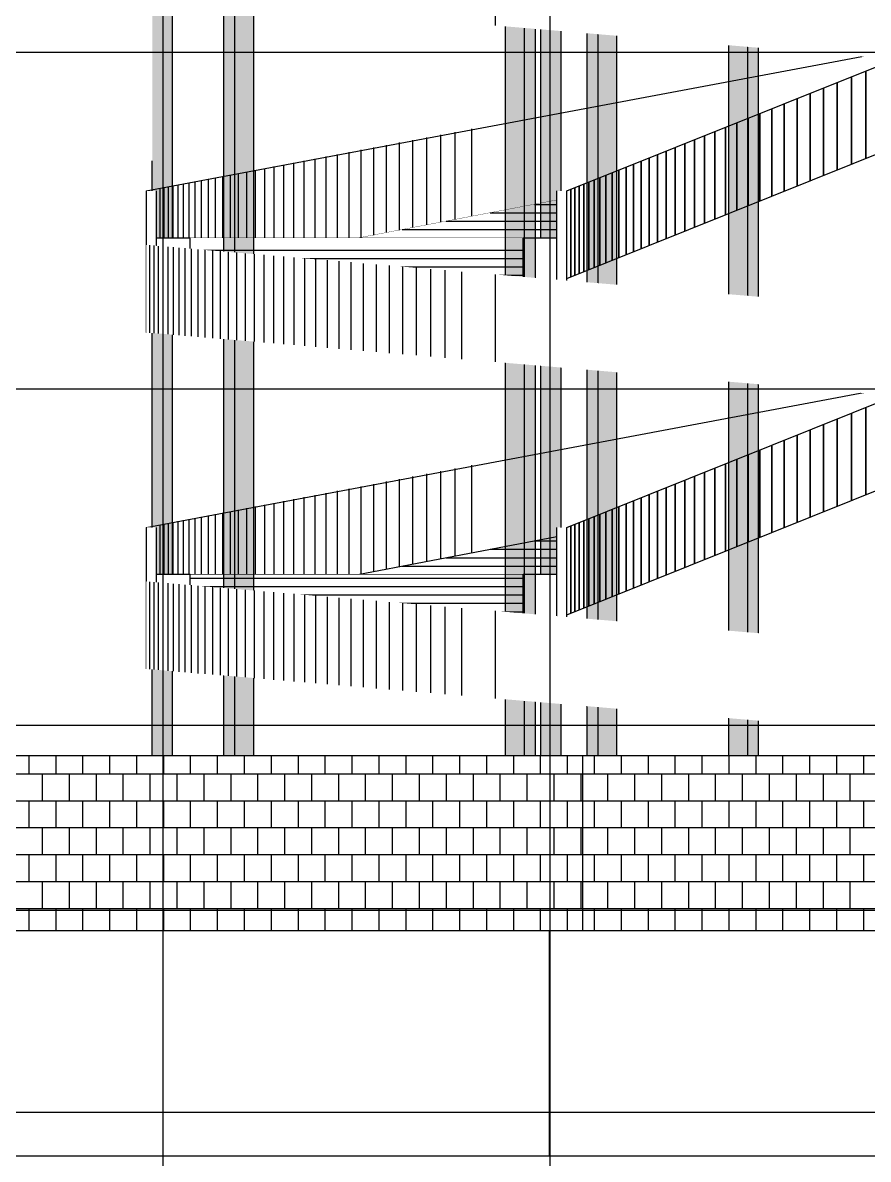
# Model space of a CAD drawing. Header units: millimetres. Extents: x 37653813 to 38677796, y 586285 to 874285.
# Drawn here: x 37750303 to 37775426, y 763742 to 797522 of the extents above; entities that cross this region are included whole.
import ezdxf

# ---------------------------------------------------------------- set-up
doc = ezdxf.new("R2010")
doc.units = ezdxf.units.MM
doc.header["$LTSCALE"] = 1000
doc.header["$MEASUREMENT"] = 0
doc.layers.get('0').update_dxf_attribs({"linetype": 'CONTINUOUS'})
for name, color, linetype in [('cen', 1, 'CONTINUOUS'), ('CON', 2, 'CONTINUOUS'), ('ELE-3', 7, 'CONTINUOUS'), ('ELE2', 3, 'CONTINUOUS'), ('ELE4', 4, 'CONTINUOUS'), ('h 252', 252, 'CONTINUOUS'), ('HAT-251', 251, 'CONTINUOUS'), ('RAMP-ELE2', 4, 'CONTINUOUS'), ('WAL', 3, 'CONTINUOUS')]:
    doc.layers.add(name, color=color, linetype=linetype)

# ---------------------------------------------------------------- blocks, each defined once
blk = doc.blocks.new('램프 남측입면')
at = {"layer": 'HAT-251', "ltscale": 0.1}
h = blk.add_hatch(color=256, dxfattribs=at)
h.dxf.hatch_style = 1
h.paths.add_polyline_path([(11825, 1453), (11225, 1504), (11225, -78), (11825, -78)])
h = blk.add_hatch(color=256, dxfattribs=at)
h.dxf.hatch_style = 1
h.paths.add_polyline_path([(13485, 1313), (12597, 1388), (12597, -78), (13485, -78)])
h = blk.add_hatch(color=256, dxfattribs=at)
h.dxf.hatch_style = 1
h.paths.add_polyline_path([(17694, 957), (16806, 1032), (16806, -78), (17694, -78)])
at = {"layer": 'ELE-3', "ltscale": 1000}
for points in [[(11225, -78), (11225, 1504)], [(11825, -78), (11825, 1453)], [(12597, -78), (12597, 1388)], [(12922, -78), (12922, 1360)], [(13485, -78), (13485, 1313)], [(16806, -78), (16806, 1032)], [(17369, -78), (17369, 984)], [(17694, -78), (17694, 957)]]:
    blk.add_lwpolyline(points, dxfattribs=at)
at = {"layer": 'ELE4', "ltscale": 0.1}
blk.add_line((-200, 13695), (11700, 13695), dxfattribs=at)
at = {"layer": 'WAL', "color": 4, "ltscale": 10000}
blk.add_line((11700, 12495), (12000, 12495), dxfattribs=at)
at = {"ltscale": 0.1}
blk.add_wipeout([(5790, 5301), (11700, 5301), (11700, 6429)], dxfattribs=at).dxf.layer = 'ELE4'
blk.add_wipeout([(-500, 16701), (-200, 16701), (-200, 15301), (11700, 15301), (11700, 16701), (12000, 16701), (12000, 14101), (23000, 18522), (46500, 18522), (46500, 21122), (23000, 21122), (-500, 16701), (-200, 16701)]).dxf.layer = 'RAMP-ELE2'
at = {"layer": 'HAT-251', "ltscale": 0.1}
h = blk.add_hatch(color=256, dxfattribs=at)
h.dxf.hatch_style = 1
h.paths.add_polyline_path([(275, 22419), (-325, 22495), (-325, 15301), (275, 15301)])
h = blk.add_hatch(color=256, dxfattribs=at)
h.dxf.hatch_style = 1
h.paths.add_polyline_path([(13485, 21313), (12597, 21388), (12597, 13988), (13485, 13913)])
h = blk.add_hatch(color=256, dxfattribs=at)
h.dxf.hatch_style = 1
h.paths.add_polyline_path([(17694, 20957), (16806, 21032), (16806, 13632), (17694, 13557)])
at = {"layer": 'ELE-3', "ltscale": 1000}
for points in [[(275, 15301), (275, 22419)], [(12597, 13988), (12597, 21388)], [(12922, 13960), (12922, 21360)], [(13485, 13913), (13485, 21313)], [(16806, 13632), (16806, 21032)], [(17369, 13584), (17369, 20984)], [(17694, 13557), (17694, 20957)]]:
    blk.add_lwpolyline(points, dxfattribs=at)
at = {"layer": 'HAT-251', "ltscale": 0.1}
for p, q in [((20878, 17669), (20878, 20269)), ((20878, 20269), (20878, 17669)), ((20450, 17497), (20450, 20097)), ((20450, 20097), (20450, 17497)), ((19224, 17004), (19224, 19604)), ((19224, 19604), (19224, 17004)), ((19623, 17165), (19623, 19765)), ((19623, 19765), (19623, 17165)), ((20031, 17329), (20031, 19929)), ((20031, 19929), (20031, 17329)), ((18457, 16696), (18457, 19296)), ((18457, 19296), (18457, 16696)), ((18836, 16848), (18836, 19448)), ((18836, 19448), (18836, 16848)), ((17730, 16404), (17730, 19004)), ((17730, 19004), (17730, 16404)), ((18088, 16548), (18088, 19148)), ((18088, 19148), (18088, 16548)), ((16713, 15995), (16713, 18595)), ((16713, 18595), (16713, 15995)), ((17042, 16127), (17042, 18727)), ((17042, 18727), (17042, 16127)), ((17381, 16264), (17381, 18864)), ((17381, 18864), (17381, 16264)), ((16085, 15743), (16085, 18343)), ((16085, 18343), (16085, 15743)), ((16394, 15867), (16394, 18467)), ((16394, 18467), (16394, 15867)), ((15219, 15395), (15219, 17995)), ((15219, 17995), (15219, 15395)), ((15498, 15507), (15498, 18107)), ((15498, 18107), (15498, 15507)), ((15786, 15623), (15786, 18223)), ((15786, 18223), (15786, 15623)), ((4194, 15301), (4194, 17597)), ((4513, 15301), (4513, 17658)), ((4842, 15301), (4842, 17721)), ((5181, 15301), (5181, 17785)), ((5530, 15301), (5530, 17852)), ((14202, 14986), (14202, 17586)), ((14202, 17586), (14202, 14986)), ((14441, 15082), (14441, 17682)), ((14441, 17682), (14441, 15082)), ((14690, 15182), (14690, 17782)), ((14690, 17782), (14690, 15182)), ((14949, 15287), (14949, 17887)), ((14949, 17887), (14949, 15287)), ((2490, 15301), (2490, 17272)), ((2749, 15301), (2749, 17321)), ((3019, 15301), (3019, 17373)), ((3298, 15301), (3298, 17426)), ((3586, 15301), (3586, 17481)), ((3885, 15301), (3885, 17538)), ((13345, 14642), (13345, 17242)), ((13345, 17242), (13345, 14642)), ((13544, 14722), (13544, 17322)), ((13544, 17322), (13544, 14722)), ((13754, 14806), (13754, 17406)), ((13754, 17406), (13754, 14806)), ((13973, 14894), (13973, 17494)), ((13973, 17494), (13973, 14894)), ((607, 15301), (607, 16913)), ((777, 15301), (777, 16945)), ((956, 15301), (956, 16979)), ((1145, 15301), (1145, 17015)), ((1344, 15301), (1344, 17053)), ((1554, 15301), (1554, 17093)), ((1773, 15301), (1773, 17135)), ((2002, 15301), (2002, 17179)), ((2241, 15301), (2241, 17224)), ((12498, 14302), (12498, 16902)), ((12498, 16902), (12498, 14302)), ((12648, 14362), (12648, 16962)), ((12648, 16962), (12648, 14362)), ((12807, 14426), (12807, 17026)), ((12807, 17026), (12807, 14426)), ((12977, 14494), (12977, 17094)), ((12977, 17094), (12977, 14494)), ((13156, 14566), (13156, 17166)), ((13156, 17166), (13156, 14566)), ((-90, 15301), (-90, 16779)), ((29, 15301), (29, 16802)), ((159, 15301), (159, 16827)), ((298, 15301), (298, 16854)), ((448, 15301), (448, 16882)), ((12110, 14145), (12110, 16745)), ((12229, 14193), (12229, 16793)), ((12229, 16793), (12229, 14193)), ((12359, 14245), (12359, 16845)), ((12359, 16845), (12359, 14245)), ((800, 14945), (10700, 14945)), ((800, 14445), (10700, 14445)), ((800, 14195), (10700, 14195)), ((800, 13945), (10700, 13945)), ((8410, 5801), (11700, 5801))]:
    blk.add_line(p, q, dxfattribs=at)
at = {"layer": 'RAMP-ELE2', "ltscale": 0.1}
for p, q in [((-500, 16701), (23000, 21122)), ((12000, 16701), (23000, 21122)), ((12000, 14101), (23000, 18522)), ((5790, 15301), (11700, 16429))]:
    blk.add_line(p, q, dxfattribs=at)
at = {"ltscale": 0.1}
blk.add_wipeout([(5790, 15301), (11700, 15301), (11700, 16429)], dxfattribs=at).dxf.layer = 'ELE4'
blk.add_wipeout([(-500, 6701), (-200, 6701), (-200, 5301), (11700, 5301), (11700, 6701), (12000, 6701), (12000, 4101), (23000, 8522), (46500, 8522), (46500, 11122), (23000, 11122), (-500, 6701), (-200, 6701)]).dxf.layer = 'RAMP-ELE2'
at = {"layer": 'HAT-251', "ltscale": 0.1}
h = blk.add_hatch(color=256, dxfattribs=at)
h.dxf.hatch_style = 1
h.paths.add_polyline_path([(11825, 21453), (11225, 21504), (11225, 15301), (11825, 15301)])
h = blk.add_hatch(color=256, dxfattribs=at)
h.dxf.hatch_style = 1
h.paths.add_polyline_path([(275, 13819), (-325, 13895), (-325, 5301), (275, 5301)])
h = blk.add_hatch(color=256, dxfattribs=at)
h.dxf.hatch_style = 1
h.paths.add_polyline_path([(11825, 11453), (11225, 11504), (11225, 5301), (11825, 5301)])
h = blk.add_hatch(color=256, dxfattribs=at)
h.dxf.hatch_style = 1
h.paths.add_polyline_path([(13485, 11313), (12597, 11388), (12597, 3988), (13485, 3913)])
h = blk.add_hatch(color=256, dxfattribs=at)
h.dxf.hatch_style = 1
h.paths.add_polyline_path([(17694, 10957), (16806, 11032), (16806, 3632), (17694, 3557)])
at = {"layer": 'ELE-3', "ltscale": 1000}
for points in [[(12597, 3988), (12597, 11388)], [(12922, 3960), (12922, 11360)], [(13485, 3913), (13485, 11313)], [(16806, 3632), (16806, 11032)], [(17369, 3584), (17369, 10984)], [(17694, 3557), (17694, 10957)]]:
    blk.add_lwpolyline(points, dxfattribs=at)
at = {"layer": 'HAT-251', "ltscale": 0.1}
for p, q in [((10177, 16138), (10177, 18738)), ((7831, 15691), (7831, 18291)), ((8250, 15771), (8250, 18371)), ((8678, 15852), (8678, 18452)), ((9177, 15947), (9177, 18547)), ((5888, 15320), (5888, 17920)), ((6257, 15390), (6257, 17990)), ((6636, 15463), (6636, 18063)), ((7024, 15537), (7024, 18137)), ((7423, 15613), (7423, 18213)), ((11031, 16301), (11700, 16301)), ((9721, 16051), (11700, 16051)), ((7100, 15551), (11700, 15551)), ((8410, 15801), (11700, 15801)), ((800, 15301), (10700, 15301)), ((800, 15195), (10700, 15195)), ((20878, 7669), (20878, 10269)), ((20878, 10269), (20878, 7669)), ((20031, 7329), (20031, 9929)), ((20031, 9929), (20031, 7329)), ((20450, 7497), (20450, 10097)), ((20450, 10097), (20450, 7497)), ((19224, 7004), (19224, 9604)), ((19224, 9604), (19224, 7004)), ((19623, 7165), (19623, 9765)), ((19623, 9765), (19623, 7165)), ((18088, 6548), (18088, 9148)), ((18088, 9148), (18088, 6548)), ((18457, 6696), (18457, 9296)), ((18457, 9296), (18457, 6696)), ((18836, 6848), (18836, 9448)), ((18836, 9448), (18836, 6848)), ((17381, 6264), (17381, 8864)), ((17381, 8864), (17381, 6264)), ((17730, 6404), (17730, 9004)), ((17730, 9004), (17730, 6404)), ((16394, 5867), (16394, 8467)), ((16394, 8467), (16394, 5867)), ((16713, 5995), (16713, 8595)), ((16713, 8595), (16713, 5995)), ((17042, 6127), (17042, 8727)), ((17042, 8727), (17042, 6127)), ((15786, 5623), (15786, 8223)), ((15786, 8223), (15786, 5623)), ((16085, 5743), (16085, 8343)), ((16085, 8343), (16085, 5743)), ((14690, 5182), (14690, 7782)), ((14690, 7782), (14690, 5182)), ((14949, 5287), (14949, 7887)), ((14949, 7887), (14949, 5287)), ((15219, 5395), (15219, 7995)), ((15219, 7995), (15219, 5395)), ((15498, 5507), (15498, 8107)), ((15498, 8107), (15498, 5507)), ((3586, 5301), (3586, 7481)), ((13973, 4894), (13973, 7494)), ((13973, 7494), (13973, 4894)), ((14202, 4986), (14202, 7586)), ((14202, 7586), (14202, 4986)), ((14441, 5082), (14441, 7682)), ((14441, 7682), (14441, 5082)), ((3019, 5301), (3019, 7373)), ((12977, 4494), (12977, 7094)), ((12977, 7094), (12977, 4494)), ((13156, 4566), (13156, 7166)), ((13156, 7166), (13156, 4566)), ((13345, 4642), (13345, 7242)), ((13345, 7242), (13345, 4642)), ((13544, 4722), (13544, 7322)), ((13544, 7322), (13544, 4722)), ((13754, 4806), (13754, 7406)), ((13754, 7406), (13754, 4806)), ((-90, 5301), (-90, 6779)), ((12229, 4193), (12229, 6793)), ((12229, 6793), (12229, 4193)), ((12359, 4245), (12359, 6845)), ((12359, 6845), (12359, 4245)), ((12498, 4302), (12498, 6902)), ((12498, 6902), (12498, 4302)), ((12648, 4362), (12648, 6962)), ((12648, 6962), (12648, 4362)), ((12807, 4426), (12807, 7026)), ((12807, 7026), (12807, 4426)), ((800, 5301), (10700, 5301))]:
    blk.add_line(p, q, dxfattribs=at)
at = {"layer": 'RAMP-ELE2', "ltscale": 0.1}
for p, q in [((-500, 6701), (23000, 11122)), ((5790, 5301), (11700, 6429))]:
    blk.add_line(p, q, dxfattribs=at)
at = {"ltscale": 0.1}
blk.add_wipeout([(-500, 6701), (-500, 2495), (-200, 2495), (-200, 3695), (11700, 3695), (11700, 2495), (12000, 2495), (12000, 6701), (11700, 6701), (11700, 5301), (-200, 5301), (-200, 6701)], dxfattribs=at).dxf.layer = 'ELE4'
at = {"layer": 'HAT-251', "ltscale": 0.1}
h = blk.add_hatch(color=256, dxfattribs=at)
h.dxf.hatch_style = 1
h.paths.add_polyline_path([(2693, 12225), (1805, 12300), (1805, 4900), (2693, 4825)])
h = blk.add_hatch(color=256, dxfattribs=at)
h.dxf.hatch_style = 1
h.paths.add_polyline_path([(11064, 11517), (10176, 11593), (10176, 4193), (11064, 4117)])
h = blk.add_hatch(color=256, dxfattribs=at)
h.dxf.hatch_style = 1
h.paths.add_polyline_path([(2693, 3588), (1805, 3709), (1805, -78), (2693, -78)])
h = blk.add_hatch(color=256, dxfattribs=at)
h.dxf.hatch_style = 1
h.paths.add_polyline_path([(11064, 2860), (10176, 3001), (10176, -78), (11064, -78)])
h = blk.add_hatch(color=256, dxfattribs=at)
h.dxf.hatch_style = 1
h.paths.add_polyline_path([(275, 2430), (-328, 2480), (-325, -78), (275, -78)])
at = {"layer": 'ELE-3', "ltscale": 1000}
for points in [[(-325, 6701), (-325, 17600), (-325, 17600)], [(275, 5301), (275, 13819)], [(1805, 4900), (1805, 12300)], [(2130, 4873), (2130, 12273)], [(2693, 4825), (2693, 12225)], [(10176, 4193), (10176, 11593)], [(10739, 4145), (10739, 11545)], [(11064, 4117), (11064, 11517)], [(11225, 5301), (11225, 11504)], [(11825, 6701), (11825, 11453)], [(2693, -78), (2693, 6188)], [(1805, -78), (1805, 3766)], [(2130, -78), (2130, 3656)], [(10176, -78), (10176, 3001)], [(10739, -78), (10739, 2900)], [(11064, -78), (11064, 2838)], [(-325, -78), (-325, 2480), (-325, 2480)], [(275, -78), (275, 2430)]]:
    blk.add_lwpolyline(points, dxfattribs=at)
at = {"layer": 'ELE4', "ltscale": 0.1}
for p, q in [((-200, 2495), (-200, 6701)), ((11700, 2495), (11700, 6701)), ((12000, 2495), (12000, 6701)), ((800, 5301), (-200, 5301)), ((800, 3695), (800, 5301)), ((10700, 3695), (10700, 5301)), ((11700, 5301), (10700, 5301)), ((-200, 3695), (11700, 3695))]:
    blk.add_line(p, q, dxfattribs=at)
at = {"layer": 'HAT-251', "ltscale": 0.1}
for p, q in [((8678, 5852), (8678, 8452)), ((9177, 5947), (9177, 8547)), ((10177, 6138), (10177, 8738)), ((7024, 5537), (7024, 8137)), ((7423, 5613), (7423, 8213)), ((7831, 5691), (7831, 8291)), ((8250, 5771), (8250, 8371)), ((5181, 5301), (5181, 7785)), ((5530, 5301), (5530, 7852)), ((5888, 5320), (5888, 7920)), ((6257, 5390), (6257, 7990)), ((6636, 5463), (6636, 8063)), ((3885, 5301), (3885, 7538)), ((4194, 5301), (4194, 7597)), ((4513, 5301), (4513, 7658)), ((4842, 5301), (4842, 7721)), ((1773, 5301), (1773, 7135)), ((2002, 5301), (2002, 7179)), ((2241, 5301), (2241, 7224)), ((2490, 5301), (2490, 7272)), ((2749, 5301), (2749, 7321)), ((3298, 5301), (3298, 7426)), ((29, 5301), (29, 6802)), ((159, 5301), (159, 6827)), ((298, 5301), (298, 6854)), ((448, 5301), (448, 6882)), ((607, 5301), (607, 6913)), ((777, 5301), (777, 6945)), ((956, 5301), (956, 6979)), ((1145, 5301), (1145, 7015)), ((1344, 5301), (1344, 7053)), ((1554, 5301), (1554, 7093)), ((12110, 4145), (12110, 6745)), ((12110, 6745), (12110, 4145)), ((11031, 6301), (11700, 6301)), ((11031, 6301), (11700, 6301)), ((8410, 5801), (11700, 5801)), ((9721, 6051), (11700, 6051)), ((9721, 6051), (11700, 6051)), ((7100, 5551), (11700, 5551)), ((7100, 5551), (11700, 5551)), ((800, 5195), (10700, 5195)), ((800, 4945), (10700, 4945)), ((800, 4945), (10700, 4945)), ((800, 4695), (10700, 4695)), ((800, 4695), (10700, 4695)), ((800, 4445), (10700, 4445)), ((800, 4445), (10700, 4445)), ((800, 4195), (10700, 4195)), ((800, 4195), (10700, 4195)), ((800, 3945), (10700, 3945)), ((800, 3945), (10700, 3945)), ((800, 3945), (10700, 3945))]:
    blk.add_line(p, q, dxfattribs=at)
at = {"layer": 'RAMP-ELE2', "ltscale": 0.1}
for p, q in [((12000, 6701), (23000, 11122)), ((12000, 4101), (23000, 8522))]:
    blk.add_line(p, q, dxfattribs=at)
at = {"layer": 'WAL', "color": 4, "ltscale": 10000}
for p, q in [((-500, 6701), (-500, 2495)), ((11700, 2495), (12000, 2495))]:
    blk.add_line(p, q, dxfattribs=at)
at = {"ltscale": 0.1}
blk.add_wipeout([(-500, 16701), (-500, 12495), (-200, 12495), (-200, 13695), (11700, 13695), (11700, 12495), (12000, 12495), (12000, 16701), (11700, 16701), (11700, 15301), (-200, 15301), (-200, 16701)], dxfattribs=at).dxf.layer = 'ELE4'
blk.add_wipeout([(-500, 5095), (-500, 2495), (46500, -1478), (46500, 1122)]).dxf.layer = 'RAMP-ELE2'
at = {"layer": 'HAT-251', "ltscale": 0.1}
h = blk.add_hatch(color=256, dxfattribs=at)
h.dxf.hatch_style = 1
h.paths.add_polyline_path([(2693, 22225), (1805, 22300), (1805, 14900), (2693, 14825)])
h = blk.add_hatch(color=256, dxfattribs=at)
h.dxf.hatch_style = 1
h.paths.add_polyline_path([(11064, 21517), (10176, 21593), (10176, 14193), (11064, 14117)])
at = {"layer": 'ELE-3', "ltscale": 1000}
for points in [[(1805, 14900), (1805, 22300)], [(2130, 14873), (2130, 22273)], [(2693, 14825), (2693, 22225)], [(10176, 14193), (10176, 21593)], [(10739, 14145), (10739, 21545)], [(11064, 14117), (11064, 21517)], [(11225, 15301), (11225, 21504)], [(11825, 16701), (11825, 21453)]]:
    blk.add_lwpolyline(points, dxfattribs=at)
at = {"layer": 'ELE4', "ltscale": 0.1}
for p, q in [((-200, 12495), (-200, 16701)), ((11700, 12495), (11700, 16701)), ((12000, 12495), (12000, 16701)), ((800, 15301), (-200, 15301)), ((800, 13695), (800, 15301)), ((10700, 13695), (10700, 15301)), ((11700, 15301), (10700, 15301))]:
    blk.add_line(p, q, dxfattribs=at)
at = {"layer": 'HAT-251', "ltscale": 0.1}
for p, q in [((10177, 16138), (10177, 18738)), ((12110, 16745), (12110, 14145)), ((11031, 16301), (11700, 16301)), ((9721, 16051), (11700, 16051)), ((7100, 15551), (11700, 15551)), ((8410, 15801), (11700, 15801)), ((800, 14945), (10700, 14945)), ((800, 14695), (10700, 14695)), ((800, 14695), (10700, 14695)), ((800, 14445), (10700, 14445)), ((800, 14195), (10700, 14195)), ((800, 13945), (10700, 13945)), ((800, 13945), (10700, 13945))]:
    blk.add_line(p, q, dxfattribs=at)
at = {"layer": 'WAL', "color": 4, "ltscale": 10000}
blk.add_line((-500, 16701), (-500, 12495), dxfattribs=at)
blk.add_wipeout([(-500, 5095), (-500, 2495), (46500, -1478), (46500, 1122)]).dxf.layer = 'RAMP-ELE2'
at = {"layer": 'HAT-251', "ltscale": 0.1}
for p, q in [((-390, 2486), (-390, 5086)), ((-390, 2486), (-390, 5086)), ((-271, 2476), (-271, 5076)), ((-271, 2476), (-271, 5076)), ((-141, 2465), (-141, 5065)), ((-141, 2465), (-141, 5065)), ((-2, 2453), (-2, 5053)), ((-2, 2453), (-2, 5053)), ((148, 2440), (148, 5040)), ((148, 2440), (148, 5040)), ((307, 2427), (307, 5027)), ((307, 2427), (307, 5027)), ((477, 2413), (477, 5013)), ((477, 2413), (477, 5013)), ((656, 2397), (656, 4997)), ((656, 2397), (656, 4997)), ((845, 2381), (845, 4981)), ((845, 2381), (845, 4981)), ((1044, 2364), (1044, 4964)), ((1044, 2364), (1044, 4964)), ((1254, 2347), (1254, 4947)), ((1254, 2347), (1254, 4947)), ((1473, 2328), (1473, 4928)), ((1473, 2328), (1473, 4928)), ((1702, 2309), (1702, 4909)), ((1702, 2309), (1702, 4909)), ((1941, 2289), (1941, 4889)), ((1941, 2289), (1941, 4889)), ((2190, 2268), (2190, 4868)), ((2190, 2268), (2190, 4868)), ((2449, 2246), (2449, 4846)), ((2449, 2246), (2449, 4846)), ((2719, 2223), (2719, 4823)), ((2719, 2223), (2719, 4823)), ((2998, 2199), (2998, 4799)), ((2998, 2199), (2998, 4799)), ((3286, 2175), (3286, 4775)), ((3286, 2175), (3286, 4775)), ((3585, 2150), (3585, 4750)), ((3585, 2150), (3585, 4750)), ((3894, 2124), (3894, 4724)), ((3894, 2124), (3894, 4724)), ((4213, 2097), (4213, 4697)), ((4213, 2097), (4213, 4697)), ((4542, 2069), (4542, 4669)), ((4542, 2069), (4542, 4669)), ((4881, 2040), (4881, 4640)), ((4881, 2040), (4881, 4640)), ((5230, 2011), (5230, 4611)), ((5230, 2011), (5230, 4611)), ((5588, 1980), (5588, 4580)), ((5588, 1980), (5588, 4580)), ((5957, 1949), (5957, 4549)), ((5957, 1949), (5957, 4549)), ((6336, 1917), (6336, 4517)), ((6336, 1917), (6336, 4517)), ((6724, 1884), (6724, 4484)), ((6724, 1884), (6724, 4484)), ((7123, 1851), (7123, 4451)), ((7123, 1851), (7123, 4451)), ((7531, 1816), (7531, 4416)), ((7531, 1816), (7531, 4416)), ((7950, 1781), (7950, 4381)), ((7950, 1781), (7950, 4381)), ((8378, 1744), (8378, 4344)), ((8378, 1744), (8378, 4344)), ((8877, 1702), (8877, 4302)), ((8877, 1702), (8877, 4302)), ((9873, 1618), (9873, 4218)), ((9873, 1618), (9873, 4218))]:
    blk.add_line(p, q, dxfattribs=at)
for points in [[(-500, 25095), (-500, 22495), (46500, 18522), (46500, 21122)], [(-500, 15095), (-500, 12495), (46500, 8522), (46500, 11122)]]:
    blk.add_wipeout(points).dxf.layer = 'RAMP-ELE2'
for p, q in [((9873, 21618), (9873, 24218)), ((-390, 12486), (-390, 15086)), ((-390, 12486), (-390, 15086)), ((-271, 12476), (-271, 15076)), ((-271, 12476), (-271, 15076)), ((-141, 12465), (-141, 15065)), ((-141, 12465), (-141, 15065)), ((-2, 12453), (-2, 15053)), ((-2, 12453), (-2, 15053)), ((148, 12440), (148, 15040)), ((148, 12440), (148, 15040)), ((307, 12427), (307, 15027)), ((307, 12427), (307, 15027)), ((477, 12413), (477, 15013)), ((477, 12413), (477, 15013)), ((656, 12397), (656, 14997)), ((656, 12397), (656, 14997)), ((845, 12381), (845, 14981)), ((845, 12381), (845, 14981)), ((1044, 12364), (1044, 14964)), ((1044, 12364), (1044, 14964)), ((1254, 12347), (1254, 14947)), ((1254, 12347), (1254, 14947)), ((1473, 12328), (1473, 14928)), ((1473, 12328), (1473, 14928)), ((1702, 12309), (1702, 14909)), ((1702, 12309), (1702, 14909)), ((1941, 12289), (1941, 14889)), ((1941, 12289), (1941, 14889)), ((2190, 12268), (2190, 14868)), ((2190, 12268), (2190, 14868)), ((2449, 12246), (2449, 14846)), ((2449, 12246), (2449, 14846)), ((2719, 12223), (2719, 14823)), ((2719, 12223), (2719, 14823)), ((2998, 12199), (2998, 14799)), ((2998, 12199), (2998, 14799)), ((3286, 12175), (3286, 14775)), ((3286, 12175), (3286, 14775)), ((3585, 12150), (3585, 14750)), ((3585, 12150), (3585, 14750)), ((3894, 12124), (3894, 14724)), ((3894, 12124), (3894, 14724)), ((4213, 12097), (4213, 14697)), ((4213, 12097), (4213, 14697)), ((4542, 12069), (4542, 14669)), ((4542, 12069), (4542, 14669)), ((4881, 12040), (4881, 14640)), ((4881, 12040), (4881, 14640)), ((5230, 12011), (5230, 14611)), ((5230, 12011), (5230, 14611)), ((5588, 11980), (5588, 14580)), ((5588, 11980), (5588, 14580)), ((5957, 11949), (5957, 14549)), ((5957, 11949), (5957, 14549)), ((6336, 11917), (6336, 14517)), ((6336, 11917), (6336, 14517)), ((6724, 11884), (6724, 14484)), ((6724, 11884), (6724, 14484)), ((7123, 11851), (7123, 14451)), ((7123, 11851), (7123, 14451)), ((7531, 11816), (7531, 14416)), ((7531, 11816), (7531, 14416)), ((7950, 11781), (7950, 14381)), ((7950, 11781), (7950, 14381)), ((8378, 11744), (8378, 14344)), ((8378, 11744), (8378, 14344)), ((8877, 11702), (8877, 14302)), ((8877, 11702), (8877, 14302)), ((9873, 11618), (9873, 14218)), ((9873, 11618), (9873, 14218))]:
    blk.add_line(p, q, dxfattribs=at)

msp = doc.modelspace()

# ---------------------------------------------------------------- block references
msp.add_blockref('램프 남측입면', (37754474, 775820.8))

# ---------------------------------------------------------------- next in the draw order: linework, layer by layer
at = {"layer": 'cen', "ltscale": 5}
for p, q in [((37725834.4, 796642.5), (37997018.4, 796642.5)), ((37725834.4, 786642.5), (37997018.4, 786642.5)), ((37725834.4, 776642.5), (37997018.4, 776642.5))]:
    msp.add_line(p, q, dxfattribs=at)

# ---------------------------------------------------------------- next in the draw order: wipeouts: each hides what was drawn before it
msp.add_wipeout([(37732380.3, 775742.5), (37776202.1, 775742.5), (37776202.1, 770542.5), (37776855.7, 770542.5), (37776855.7, 763842.5), (37732380.3, 763842.5)]).dxf.layer = 'HAT-251'

# ---------------------------------------------------------------- next in the draw order: hatches: boundary and pattern name
at = {"layer": 'h 252', "ltscale": 0.1}
h = msp.add_hatch(dxfattribs=at)
h.set_pattern_fill('AR-B88', color=256, scale=100)
h.set_pattern_definition([(0, (22091, -1e-10), (0, 800), []), (90, (22091, -1e-10), (-400, 800), [800, -800])])
h.paths.add_polyline_path([(37776202.1, 775742.5), (37732380.3, 775742.5), (37732380.3, 770542.5), (37776202.1, 770542.5)])

# ---------------------------------------------------------------- next in the draw order: linework, layer by layer
at = {"ltscale": 0.1}
msp.add_lwpolyline([(37725834.4, 763842.5), (37997018.4, 763842.5)], dxfattribs=at)
at = {"layer": 'cen', "ltscale": 0.1}
for p, q in [((37754474, 749542.5), (37754474, 836435.4)), ((37765974, 749542.5), (37765974, 836435.4))]:
    msp.add_line(p, q, dxfattribs=at)
at = {"layer": 'cen', "ltscale": 5}
for p, q in [((37725834.4, 771142.5), (37997018.4, 771142.5)), ((37725834.4, 765142.5), (37997018.4, 765142.5))]:
    msp.add_line(p, q, dxfattribs=at)
at = {"layer": 'CON', "ltscale": 0.1}
for p, q in [((37732380.3, 775742.5), (37776202.1, 775742.5)), ((37732380.3, 770542.5), (37776855.7, 770542.5))]:
    msp.add_line(p, q, dxfattribs=at)
at = {"layer": 'ELE2', "ltscale": 0.1}
for p, q in [((37766930.3, 775742.5), (37766930.3, 770542.5)), ((37765947.7, 770542.5), (37765947.7, 763842.5))]:
    msp.add_line(p, q, dxfattribs=at)

doc.saveas('drawing.dxf')
